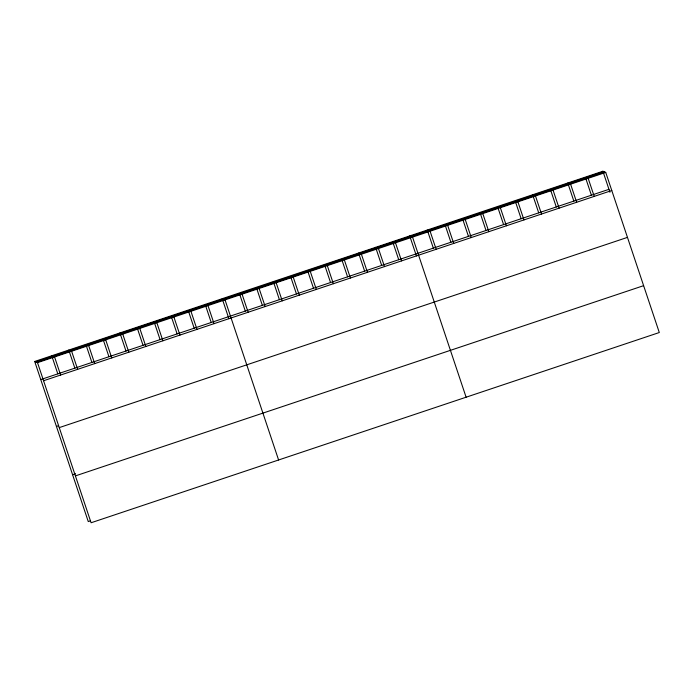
<?xml version="1.0" encoding="UTF-8"?>
<svg xmlns="http://www.w3.org/2000/svg" width="694" height="694" viewBox="0 0 694 694"><rect width="100%" height="100%" fill="white"/><g stroke="black" fill="none" stroke-linecap="round" stroke-linejoin="round"><path stroke-width="1.04" d="M34.7 361.47L602.904 171.245L605.732 172.424L659.3 332.53L91.096 522.756L37.519 362.65L34.7 361.47L88.268 521.576L90.281 520.908M35.628 361.86L603.841 171.635M36.591 362.259L604.795 172.034M37.519 362.65L605.732 172.424M40.755 379.566L608.959 189.332M43.575 380.737L611.778 190.512M56.431 426.428L58.443 425.76M59.259 427.608L627.463 237.383M72.592 474.713L75.603 473.707M75.412 475.893L643.616 285.668M409.72 235.917L412.54 237.096L466.108 397.211M602.904 171.245L609.939 192.264M588.165 178.297L594.22 196.393M586.014 179.13L591.401 195.214M570.598 184.179L576.653 202.275M567.779 182.999L573.834 201.095M553.04 190.061L559.095 208.157M550.889 190.893L556.276 206.977M535.473 195.942L541.528 214.03M532.654 194.762L538.709 212.85M517.915 201.815L523.97 219.911M515.763 202.648L521.151 218.731M500.348 207.697L506.403 225.793M497.529 206.517L503.584 224.613M482.79 213.578L488.845 231.675M480.638 214.411L486.017 230.495M465.223 219.46L471.278 237.556M462.742 219.287L468.459 236.376M447.665 225.342L453.72 243.429M445.513 226.166L450.892 242.249M430.098 231.215L436.153 249.311M427.278 230.035L433.334 248.131M410.388 237.929L416.426 255.965M395.493 242.805L401.548 260.901M393.342 243.637L398.72 259.721M378.447 248.513L384.502 266.609M375.627 247.333L381.674 265.429M361.401 254.221L367.456 272.308M358.581 253.041L364.628 271.128M344.354 259.929L350.409 278.016M341.864 259.756L347.581 276.837M327.308 265.629L333.363 283.725M325.156 266.461L330.544 282.545M310.261 271.337L316.317 289.433M308.11 272.169L313.497 288.253M293.215 277.045L299.27 295.141M290.725 276.871L296.451 293.961M276.169 282.753L282.224 300.849M273.349 281.573L279.404 299.669M259.122 288.461L265.177 306.548M256.971 289.294L262.358 305.377M242.076 294.169L248.131 312.257M239.924 294.993L245.312 311.077M278.598 459.983L225.029 299.869L222.21 298.698L228.916 318.737M207.983 305.577L214.038 323.673M205.164 304.397L211.219 322.493M190.937 311.285L196.992 329.381M188.456 311.112L194.173 328.201M173.89 316.993L179.946 335.089M171.739 317.826L177.126 333.909M156.844 322.701L162.899 340.797M154.693 323.534L160.08 339.618M139.798 328.409L145.853 346.497M137.317 328.236L143.033 345.317M122.751 334.118L128.806 352.205M119.932 332.938L125.987 351.025M105.705 339.817L111.76 357.913M103.553 340.65L108.941 356.733M88.659 345.525L94.714 363.621M86.507 346.358L91.894 362.442M71.612 351.233L77.667 369.329M68.793 350.054L74.848 368.15M54.566 356.942L60.621 375.038M51.746 355.762L57.802 373.858"/></g></svg>
